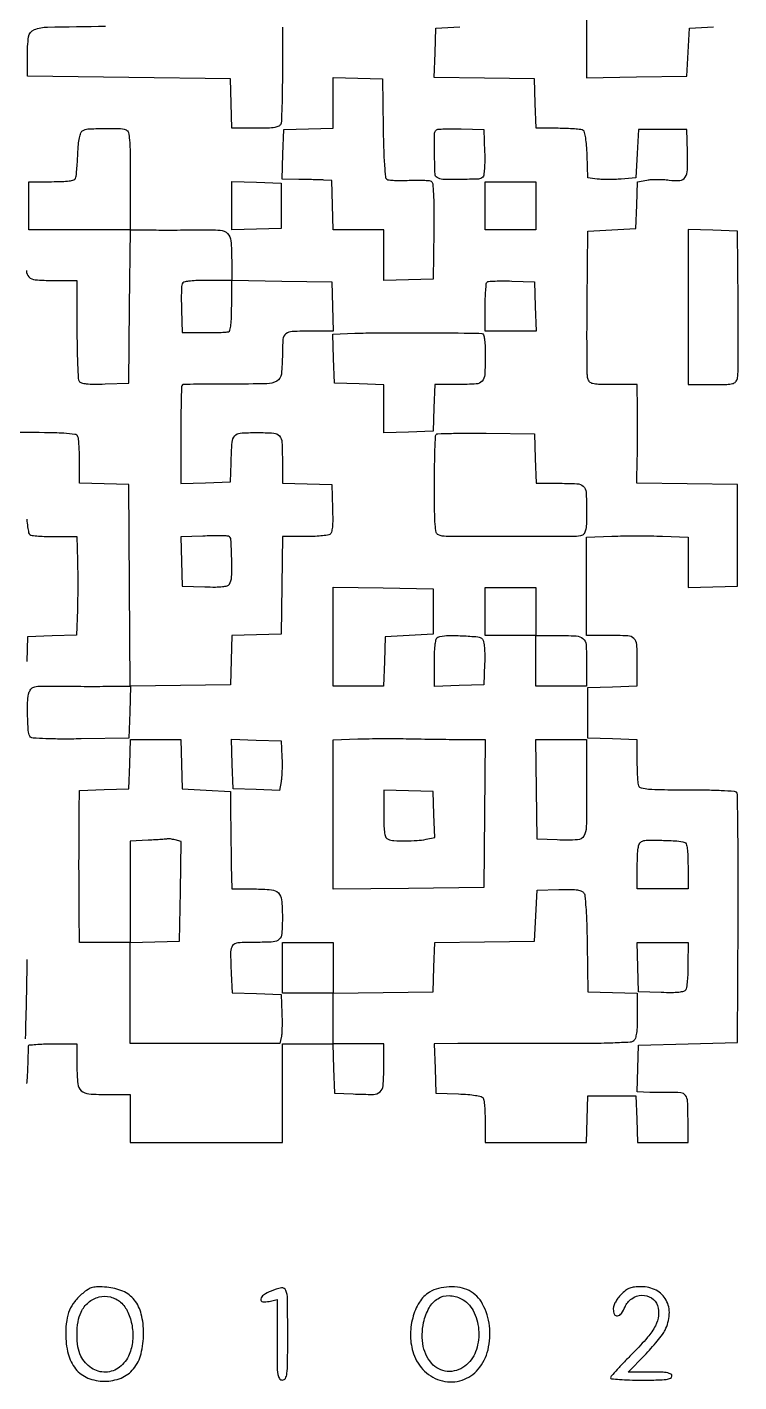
# Model space of a CAD drawing. Extents: x 156 to 936, y 100 to 969.
# Drawn here: x 669 to 936, y 100 to 608 of the extents above; entities that cross this region are included whole.
import ezdxf

# ---------------------------------------------------------------- set-up
doc = ezdxf.new("R2010")
doc.units = 0

msp = doc.modelspace()

# ---------------------------------------------------------------- linework, layer by layer
for points in [[(878.952491, 612.32398, 0.001002), (878.92536, 607.391212, 0.001001), (878.917939, 602.423268, 0.001654), (878.933947, 598.227935), (879, 588.955869), (897.75, 589.227935), (916.5, 589.5), (917, 598.5), (917.5, 607.5), (926.5, 608)], [(669.258594, 212.124677, 0.012981), (669.500394, 214.785938, 0.009084), (669.640337, 217.794377, -0.000597), (669.729093, 220.801236, -0.000864), (669.815246, 223.456786, -0.000435), (669.894248, 225.711162, -0.014526), (669.929293, 226.25, -0.356149), (670.225403, 226.550354, -0.006433), (672.62298, 226.779687, -0.012813), (675.544331, 226.946007, -0.007812), (679, 227), (688, 227), (688, 218.535184, 0.022925), (688.299354, 212.009731, 0.191257), (689.612086, 209.423098, 0.165975), (692.444526, 208.244672, 0.016329), (699.934259, 208), (708, 208), (708, 199), (708, 190), (736.5, 190), (765, 190), (765, 208.5), (765, 227), (774.462474, 227), (783.924948, 227), (784.212474, 217.75), (784.5, 208.5), (791.479083, 208.199088, 0.012322), (799.11956, 208.058134, 0.176722), (801.627338, 208.990719, 0.202101), (802.772817, 211.267676, 0.01682), (803, 218.019052), (803, 227), (793.5, 227), (784, 227), (784, 236.477935), (784, 245.955869), (802.75, 246.227935), (821.5, 246.5), (821.787236, 255.728072), (822.074471, 264.956143), (840.787236, 265.228072), (859.5, 265.5), (860, 275), (860.5, 284.5), (868.596055, 284.787955, -0.009179), (872.494152, 284.854987, -0.028683), (875.111774, 284.701645, -0.042759), (876.866854, 284.343442, -0.148905), (877.822264, 283.714159, -0.148709), (878.340851, 282.478879, -0.007389), (878.729656, 278.043584, -0.009943), (879.039496, 272.178124, -0.004405), (879.226208, 264.426204), (879.5, 246.5), (888.75, 246.212474), (898, 245.924948), (898, 237.584919, -0.009752), (897.924915, 233.735669, -0.025569), (897.676237, 230.984173, -0.033818), (897.271605, 229.075202, -0.151542), (896.655269, 228.128862, -0.160959), (895.276675, 227.588528, -0.004587), (888.866587, 227.29866, -0.007133), (880.117979, 227.108346, -0.002427), (867.405269, 227.074918, 0.000285), (856.077301, 227.093659, 0.000315), (845.115837, 227.098642, 0.000292), (835.753787, 227.091535, 0.001613), (830.712474, 227.068501), (821.924948, 227), (822.212474, 217.75), (822.5, 208.5), (830.968156, 208.206033, -0.010674), (834.539342, 208.005667, -0.020911), (837.36687, 207.666992, -0.02067), (839.466763, 207.236162, -0.192561), (840.202843, 206.706033, -0.110752), (840.505156, 205.866303, -0.009471), (840.748704, 203.57771, -0.012155), (840.92289, 200.806269, -0.009121), (840.984687, 197.75), (841, 190), (859.961067, 190), (878.922134, 190), (879.211067, 198.75), (879.5, 207.5), (888.5, 207.5), (897.5, 207.5), (897.788933, 198.75), (898.077866, 190), (907.538933, 190), (917, 190), (917, 198.980948, 0.011787), (916.849268, 205.374154, 0.144871), (916.055878, 207.654066, 0.220357), (914.278178, 208.658711, 0.031761), (910, 208.731917, -0.010705), (908.718212, 208.69989, -0.0035), (906.827626, 208.706371, -0.003486), (904.727877, 208.742909, -0.003929), (902.711067, 208.807929), (897.922134, 209), (898.211067, 217.75), (898.5, 226.5), (917, 227), (935.5, 227.5), (935.760112, 273.939888, 0.001704), (935.799282, 291.804786, 0.002766), (935.696842, 306.985033, 0.000433), (935.520288, 320.413743, 0.195273), (935.17946, 321.22054, 0.18443), (934.422702, 321.559066, 0.002677), (929.424237, 321.811813, 0.006941), (923.563195, 321.995251, 0.004474), (916.767862, 322.052737, -0.002658), (906.995479, 322.099917, -0.018757), (902.249722, 322.326242, -0.036466), (899.573396, 322.752833, -0.248277), (898.598514, 323.603872, -0.068643), (898.363721, 324.609653, -0.007238), (898.175814, 327.020364, -0.008843), (898.043762, 329.912374, -0.006986), (898, 333.044262), (898, 340.924948), (888.75, 341.212474), (879.5, 341.5), (879.5, 351), (879.5, 360.5), (888.75, 360.787526), (898, 361.075052), (898, 369.930537, 0.014889), (897.79962, 376.658129, 0.195866), (896.745668, 378.860252, 0.174757), (894.397656, 379.829682, 0.011384), (886.918213, 380), (879, 380), (879, 398.43138), (879, 416.86276), (888.5, 417.18138, -0.005281), (892.82474, 417.280715, -0.003101), (898, 417.312811, -0.003101), (903.17526, 417.280715, -0.005281), (907.5, 417.18138), (917, 416.86276), (917, 407.393854), (917, 397.924948), (926.25, 398.212474), (935.5, 398.5), (935.5, 417.5), (935.5, 436.5), (916.691845, 436.772279), (897.88369, 437.044558), (898.005816, 446.272279, 0.00159), (898.048065, 450.474552, 0.000931), (898.073276, 455.506544, 0.000931), (898.079743, 460.540656, 0.001584), (898.063971, 464.75), (898, 474), (889.019052, 474, -0.004718), (883.452651, 474.05252, -0.05329), (881.266935, 474.327943, -0.154152), (880.146391, 474.996168, -0.122466), (879.488111, 476.25, -0.056278), (879.275634, 477.910045, -0.001377), (879.182205, 485.623438, -0.002973), (879.151296, 494.682513, -0.002017), (879.219059, 505), (879.5, 531.5), (888.5, 532), (897.5, 532.5), (897.788377, 541.211887), (898.076754, 549.923773), (901.593145, 550.583452, -0.031225), (903.281131, 550.792154, -0.014495), (905.489293, 550.861949, -0.014296), (907.820209, 550.801377, -0.019331), (909.918717, 550.605171, 0.051794), (913.971406, 550.490088, 0.233661), (915.951001, 551.661144, 0.138524), (916.818988, 554.445191, 0.015475), (916.792008, 561.15308), (916.5, 569.5), (907.5, 569.5), (898.5, 569.5), (898, 560.5), (897.5, 551.5), (892, 551, -0.012595), (889.637841, 550.845125, -0.010071), (887.0875, 550.79375, -0.010209), (884.724488, 550.842002, -0.025271), (883, 551), (879.5, 551.5), (879.206033, 559.968156, 0.010674), (879.005667, 563.539342, 0.020911), (878.666992, 566.36687, 0.02067), (878.236162, 568.466763, 0.192561), (877.706033, 569.202843, 0.112531), (876.855751, 569.505585, 0.008778), (874.441858, 569.748704, 0.011623), (871.521021, 569.922925, 0.008617), (868.287526, 569.984687), (860.075052, 570), (859.787526, 579.25), (859.5, 588.5), (840.712768, 588.772202), (821.925536, 589.044404), (822.212768, 598.272202), (822.5, 607.5), (831.5, 608)], [(765, 607.924948), (765, 590.544262, -0.003251), (764.95595, 583.769836, -0.004749), (764.821697, 577.804502, -0.002404), (764.63576, 572.755113, -0.081377), (764.393011, 571.581787, -0.192061), (763.655249, 570.783328, -0.070053), (762.160133, 570.311792, -0.03465), (759.587052, 570.063076, -0.006773), (754.930537, 570), (746.075052, 570), (745.787526, 579.25), (745.5, 588.5), (707.516369, 589), (669.532738, 589.5), (669.4395, 597, -0.038968), (669.917022, 604.283733, -0.271845), (672.055717, 606.959926, -0.086833), (676.981978, 607.920005, -0.002415), (698.776743, 608.234228)], [(669.057625, 516.674665, 0.185473), (670.037736, 514.296493, 0.18961), (672.347902, 513.213619, 0.015891), (679.067388, 513), (688, 513), (688.015313, 494.75, 0.004181), (688.08053, 487.662785, 0.006279), (688.266784, 481.481605, 0.002855), (688.520772, 476.237055, 0.128512), (688.849883, 475.208654, 0.190691), (689.675579, 474.608404, 0.03736), (691.518036, 474.278743, 0.025891), (694.325344, 474.136581, 0.007874), (698.58457, 474.208654), (707.5, 474.5), (707.765335, 503.25), (708.030671, 532), (689.015335, 532), (670, 532), (670, 541), (670, 550), (678.531385, 550, 0.008713), (682.447597, 550.068248, 0.025803), (685.125261, 550.300297, 0.033961), (686.899827, 550.670996, 0.239378), (687.529194, 551.25, 0.062217), (687.728956, 552.092284, 0.004666), (687.962614, 554.438585, 0.006396), (688.180048, 557.251855, 0.004817), (688.349688, 560.349439, -0.010933), (688.588264, 563.908072, -0.027299), (688.960507, 566.486271, -0.035471), (689.451619, 568.268512, -0.168196), (690.101879, 569.084126, -0.127343), (692.137418, 569.738703, -0.00972), (697.948208, 569.961761, -0.011774), (703.705859, 569.935173, -0.084763), (706.418213, 569.393011, -0.24904), (707.288503, 568.393178, -0.036273), (707.72025, 565.640441, -0.018295), (707.948927, 560.723448, -0.002472), (708, 550.393011), (708, 532), (716.75, 531.906082, 0.002418), (720.762235, 531.882421, 0.001368), (725.62411, 531.890566, 0.001366), (730.526104, 531.925579, 0.002246), (734.672502, 531.985146, -0.019845), (741.735894, 531.838006, -0.184026), (744.470428, 530.602074, -0.178897), (745.730657, 527.841662, -0.018559), (746, 520.587807), (746, 513.044131), (764.75, 512.772065), (783.5, 512.5), (783.787526, 503.25), (784.075052, 494), (776.119313, 494, 0.010444), (768.719167, 493.84541, 0.156416), (766.325651, 492.966032, 0.209257), (765.23415, 490.948089, 0.02082), (765, 485.32727, -0.026078), (764.613108, 477.914432, -0.241575), (762.911847, 475.308428, -0.125668), (759.151396, 474.274388, -0.005504), (745.446917, 474.17418, 0.002075), (738.694201, 474.17111, 0.003348), (732.944576, 474.106126, 0.000635), (727.886896, 474.008665, 0.19358), (727.518128, 473.851461, 0.192358), (727.208533, 473.129934, 0.001029), (727.028454, 465.366447, 0.004305), (726.917483, 456.505476, 0.002756), (726.933947, 446.212474), (727, 436.924948), (736.25, 437.212474), (745.5, 437.5), (745.754332, 444.5, -0.008761), (746.181766, 452.431484, -0.158094), (747.124584, 454.758475, -0.204632), (749.177772, 455.797713, -0.016219), (755.412063, 456, -0.016544), (761.755332, 455.79005, -0.200029), (763.895047, 454.727214, -0.169175), (764.834646, 452.373084, -0.011145), (765, 444.955738), (765, 437.075052), (774.25, 436.787526), (783.5, 436.5), (783.791346, 427.58457, -0.007874), (783.863419, 423.325344, -0.025891), (783.721257, 420.518036, -0.03736), (783.391596, 418.675579, -0.190691), (782.791346, 417.849883, -0.110361), (781.894019, 417.526888, -0.009558), (779.462522, 417.266784, -0.012216), (776.517901, 417.080963, -0.009183), (773.272559, 417.015313), (765.045117, 417), (764.772559, 398.75), (764.5, 380.5), (755.287036, 380.212964), (746.074071, 379.925929), (745.787036, 370.712964), (745.5, 361.5), (726.785947, 361.228067), (708.071895, 360.956134), (707.785947, 351.228067), (707.5, 341.5), (689.573792, 341.226208, -0.004484), (682.216785, 341.179829, -0.008624), (676.32184, 341.297227, -0.004534), (671.595171, 341.515888, -0.18458), (670.671032, 341.928968, -0.180018), (669.85647, 343.708945, -0.010908), (669.55152, 349.666884, -0.015545), (669.561926, 355.562044, -0.077182), (670.175923, 358.808654, -0.109857), (670.987321, 360.103414, -0.145622), (672.199276, 360.770148, -0.052232), (674.461763, 361.018573, -0.004562), (680.247549, 360.994683, 0.001589), (684.460205, 360.952243, 0.000932), (689.502813, 360.92687, 0.000932), (694.546332, 360.920292, 0.001587), (698.762025, 360.936029), (708.02405, 361), (707.762025, 398.75), (707.5, 436.5), (698.25, 436.787526), (689, 437.075052), (689, 444.955738, 0.007082), (688.955612, 448.089223, 0.008933), (688.821697, 450.986123, 0.007357), (688.631047, 453.40135, 0.068336), (688.393011, 454.418213, 0.273), (687.2442, 455.33094, 0.020733), (683.135087, 455.730382, 0.01238), (675.897163, 455.952559, 0.001482), (659.893011, 456)], [(669.232734, 423.535268, 0.018516), (669.532241, 420.678863, 0.015511), (669.920296, 418.451886, 0.198641), (670.3857, 417.765313, 0.117965), (671.186811, 417.474646, 0.008243), (673.585089, 417.241942, 0.011324), (676.485541, 417.074711, 0.00827), (679.712474, 417.015313), (687.924948, 417), (688.212474, 408.02093, -0.005383), (688.300066, 403.898718, -0.00303), (688.322197, 398.893449, -0.003023), (688.283372, 393.840193, -0.004941), (688.18224, 389.557559), (687.86448, 380.073258), (678.68224, 379.786629), (669.5, 379.5), (669.212474, 370.25)], [(669.275333, 258.60896, -0.001745), (669.019194, 244.40451, -0.000417), (668.672169, 228.883759, -0.133379)]]:
    msp.add_lwpolyline(points, format="xyb")
for points in [[(802.773353, 570.044584, 0.003894), (802.959208, 561.821576, 0.010652), (803.259538, 556.016412, 0.007289), (803.633693, 551.754661, 0.232845), (804.173785, 550.892595, 0.117692), (804.955884, 550.634052, 0.010106), (807.073511, 550.496744, 0.012902), (809.637315, 550.448701, 0.009647), (812.462488, 550.523184, -0.009901), (815.289832, 550.596284, -0.013168), (817.860352, 550.54413, -0.010457), (819.983005, 550.400564, -0.116809), (820.781446, 550.135074, -0.23574), (821.344375, 549.2255, -0.010247), (821.616447, 545.382311, -0.011986), (821.76127, 539.858489, -0.003614), (821.71939, 531.459901), (821.5, 513.5), (812.25, 513.212474), (803, 512.924948), (803, 522.462474), (803, 532), (793.537526, 532), (784.075052, 532), (783.787526, 541.25), (783.5, 550.5), (780.5, 550.615291, 0.002217), (778.932096, 550.668585, 0.000658), (776.534289, 550.736286, 0.00066), (773.839714, 550.805258, 0.000712), (771.212474, 550.865291), (764.924948, 551), (765.212474, 560.25), (765.5, 569.5), (774.75, 569.787526), (784, 570.075052), (784, 579.575052), (784, 589.075052), (793.25, 588.787526), (802.5, 588.5)], [(840.792979, 561.092979, -0.011186), (840.83439, 557.770985, -0.016242), (840.710159, 554.841812, -0.01275), (840.471401, 552.470934, -0.166394), (840.087505, 551.687505, -0.189078), (838.479739, 550.985557, -0.007039), (831.754842, 550.825259, -0.008655), (825.135199, 550.875268, -0.132953), (822.966849, 551.520489, -0.2501), (822.212834, 552.816055, -0.005532), (822.019288, 560.297039, -0.006339), (822.003551, 567.706422, -0.196171), (822.702644, 569.369311, -0.179987), (823.290922, 569.638564, -0.007016), (825.709672, 569.781547, -0.011703), (828.626528, 569.84459, -0.007913), (831.952644, 569.785977), (840.5, 569.5)], [(917, 503.037526), (917, 474), (925.980948, 474, 0.004718), (931.547349, 474.05252, 0.05329), (933.733065, 474.327943, 0.154152), (934.853609, 474.996168, 0.122466), (935.511889, 476.25, 0.056278), (935.724366, 477.910045, 0.001377), (935.817795, 485.623438, 0.002973), (935.848704, 494.682513, 0.002017), (935.780941, 505), (935.5, 531.5), (926.25, 531.787526), (917, 532.075052)], [(727.425484, 511.666411, 0.080166), (727.236697, 510.764851, 0.006003), (727.150171, 508.252242, 0.008183), (727.131923, 505.23728, 0.006125), (727.206869, 501.916411), (727.5, 493.5), (735.5, 493.435257, 0.004991), (738.6553, 493.441217, 0.006676), (741.517187, 493.513416, 0.004798), (743.906188, 493.628582, 0.067007), (744.75, 493.792246, 0.253097), (745.339115, 494.425099, 0.031801), (745.705506, 496.327568, 0.024127), (745.934001, 499.234844, 0.007547), (746, 503.606989), (746, 513), (736.968615, 513, 0.007617), (732.629722, 512.933896, 0.027101), (729.860688, 512.698919, 0.040888), (728.107171, 512.305742, 0.229424)], [(859.787526, 503.25), (860.075052, 494), (850.537526, 494), (841, 494), (841, 502.833333, -0.007416), (841.050964, 506.269043, -0.010972), (841.206402, 509.278277, -0.006396), (841.422807, 511.77838, -0.173269), (841.702644, 512.369311, -0.179987), (842.290922, 512.638564, -0.007016), (844.709672, 512.781547, -0.011703), (847.626528, 512.84459, -0.007913), (850.952644, 512.785977), (859.5, 512.5)], [(839.75, 493.102248, -0.295755), (840.333902, 492.652128, -0.046118), (840.707306, 491.16985, -0.029883), (840.935152, 488.775146, -0.008778), (841, 485.081787, -0.011383), (840.829699, 477.602433, -0.17474), (839.860357, 475.254392, -0.19588), (837.658416, 474.200408, -0.014894), (830.931944, 474), (822.077866, 474), (821.788933, 465.25), (821.5, 456.5), (812.25, 456.212474), (803, 455.924948), (803, 464.924948), (803, 473.924948), (793.75, 474.212474), (784.5, 474.5), (784.213017, 483.70896), (783.926035, 492.91792), (792.213017, 493.20896, -0.008279), (800.218851, 493.357467, -0.001059), (817.421384, 493.355273, -0.000614), (835.331445, 493.293067, -0.019231)], [(859.787526, 446.25), (860.075052, 437), (867.955738, 437, -0.011418), (875.40115, 436.829959, -0.17427), (877.745614, 435.864219, -0.196125), (878.798772, 433.670847, -0.015079), (879, 427, -0.006814), (878.936878, 422.36837, -0.03518), (878.68728, 419.818783, -0.071666), (878.211929, 418.339944, -0.189806), (877.407029, 417.602697, -0.091364), (874.507639, 417.06255, -0.0007), (850.444501, 417.048989, -0.000703), (826.386562, 417.10293, -0.090939), (823.475427, 417.647803, -0.258879), (822.676685, 418.60044, -0.028199), (822.278003, 421.541549, -0.016889), (822.053258, 426.579994, -0.002701), (822, 436.440322, -0.00333), (822.04685, 443.47374, -0.005263), (822.190675, 449.503353, -0.001559), (822.386203, 454.715822, -0.188378), (822.649107, 455.315773, -0.191484), (823.248868, 455.57432, -0.001602), (828.424676, 455.705926, -0.005369), (834.413768, 455.774691, -0.003396), (841.399107, 455.73244), (859.5, 455.5)], [(735.213017, 417.20896), (726.926035, 416.91792), (727.213017, 407.70896), (727.5, 398.5), (735.914347, 398.206902, 0.008519), (739.914541, 398.135766, 0.027159), (742.5815, 398.278749, 0.039341), (744.340297, 398.610638, 0.187221), (745.149034, 399.206902, 0.134694), (745.977631, 401.908933, 0.013006), (746.003716, 408.835248, 0.008847), (745.720172, 415.93124, 0.318944), (744.75, 417.143011, 0.063697), (743.903618, 417.271764, 0.004207), (741.432886, 417.309642, 0.006035), (738.478308, 417.294414, 0.004471)], [(860, 389), (860, 380), (867.25, 379.986345, -0.010923), (875.151408, 379.798822, -0.167696), (877.648785, 378.807493, -0.201044), (878.776378, 376.553316, -0.016759), (879, 369.883369), (879, 361), (869.5, 361), (860, 361), (860, 370.5), (860, 380), (850.5, 380), (841, 380), (841, 389), (841, 398), (850.5, 398), (860, 398)], [(839.935416, 378.577819, -0.1281), (840.410087, 377.564064, -0.022604), (840.701371, 375.46517, -0.020925), (840.841596, 372.710212, -0.011611), (840.793771, 369.344796), (840.5, 361.5), (831.25, 361.212474), (822, 360.924948), (822, 369.879141, -0.008127), (822.067237, 374.015767, -0.024891), (822.297654, 376.80991, -0.032693), (822.66629, 378.652925, -0.244095), (823.25, 379.290142, -0.081192), (826.528984, 379.915115, -0.017246), (832.360741, 379.86743, -0.012095), (838.232423, 379.474302, -0.199337)], [(727.212474, 331.75), (727.5, 322.5), (736.5, 322), (745.5, 321.5), (745.602858, 312, 0.000442), (745.652897, 307.727315, 0.000276), (745.718724, 302.720312, 0.000277), (745.789069, 297.784507, 0.000503), (745.852858, 293.75), (746, 285), (754.464816, 285, -0.021044), (760.894974, 284.729252, -0.174873), (763.505019, 283.530946, -0.178335), (764.721593, 280.954711, -0.02206), (765, 274.647529, -0.015256), (764.806277, 268.299762, -0.188223), (763.809562, 266.144194, -0.179632), (761.594773, 265.181261, -0.013663), (754.962562, 265, 0.014114), (748.337981, 264.812958, 0.216282), (746.360296, 263.77717, 0.170401), (745.589099, 261.486703, 0.008155), (745.827728, 253.286497), (746.155455, 246.072994), (755.327728, 245.786497), (764.5, 245.5), (764.800912, 238.520917, -0.00839), (764.875481, 235.68726, -0.009256), (764.850839, 232.94412, -0.008738), (764.745622, 230.606071, -0.045897), (764.548318, 229.336491), (763.994812, 227.131148), (735.997406, 227.131148), (708, 227.131148), (708, 246.065574), (708, 265), (698.5, 265), (689, 265), (688.8802, 275.75, -0.001712), (688.808531, 285.033268, -0.001247), (688.789931, 295.354538, -0.001251), (688.822716, 305.616048, -0.001793), (688.907169, 314.712474), (689, 321.924948), (698.25, 322.212474), (707.5, 322.5), (707.787526, 331.75), (708.075052, 341), (717.5, 341), (726.924948, 341)], [(764.810818, 334.5, -0.011303), (764.884835, 331.961733, -0.009776), (764.850179, 329.296601, -0.009883), (764.72375, 326.882321, -0.028085), (764.508344, 325.211832), (763.895053, 321.923665), (755.197527, 322.211832), (746.5, 322.5), (746.211971, 331.788029), (745.923942, 341.076058), (755.211971, 340.788029), (764.5, 340.5)], [(831.765819, 341.037566), (841.031637, 341), (840.765819, 313.25), (840.5, 285.5), (812.25, 285.234427), (784, 284.968853), (784, 312.946901), (784, 340.924948), (793.25, 341.212474, -0.004375), (797.512192, 341.307635, -0.002418), (802.720312, 341.353137, -0.00241), (807.999657, 341.348281, -0.003875), (812.5, 341.287566, 0.001274), (817.00143, 341.203418, 0.000792), (822.284334, 341.126499, 0.000794), (827.497552, 341.067131, 0.001436)], [(879, 322.567388, -0.00387), (878.888566, 308.170891, -0.126814), (877.97558, 304.843071, -0.256519), (875.62213, 303.404865, -0.020054), (868, 303.357359), (860.5, 303.611488), (860.227935, 322.305744), (859.955869, 341), (869.477935, 341), (879, 341)], [(803, 313.144515, 0.006687), (803.062877, 308.443624, 0.034414), (803.311272, 305.851928, 0.069706), (803.782488, 304.347501, 0.192751), (804.581787, 303.606989, 0.078039), (806.798187, 303.133083, 0.014165), (811.014952, 303.021077, 0.0162), (815.448713, 303.172638, 0.032719), (818.912002, 303.6324), (822.074004, 304.264801), (821.787002, 312.8824), (821.5, 321.5), (812.25, 321.787526), (803, 322.075052)], [(714.75, 303.25845), (708, 302.90862), (708, 283.916784), (708, 264.924948), (717.25, 265.212474), (726.5, 265.5), (726.771616, 284.127716), (727.043231, 302.755432), (724.771616, 303.364061, 0.011973), (723.865163, 303.583806, 0.015309), (723.020412, 303.740383, 0.013222), (722.314506, 303.829954, 0.112781), (722, 303.790485, -0.067782), (721.620771, 303.708029, -0.001372), (719.664062, 303.55904, -0.003215), (717.372875, 303.40571, -0.002153)], [(915.75, 302.46593, -0.249809), (916.331219, 301.865574, -0.035165), (916.701557, 300.122117, -0.026179), (916.932531, 297.463472, -0.008579), (917, 293.531385), (917, 285), (907.5, 285), (898, 285), (898, 293.45031, -0.008054), (898.068508, 297.703288, -0.032272), (898.319777, 300.292701, -0.055853), (898.771333, 301.906416, -0.170668), (899.512259, 302.746922, -0.124895), (901.368821, 303.244192, -0.007625), (907.154622, 303.232316, -0.0106), (912.838393, 303.013366, -0.063157)], [(916.984687, 256.75, -0.00917), (916.918959, 253.495888, -0.012203), (916.732898, 250.54359, -0.00954), (916.472467, 248.105717, -0.110402), (916.149034, 247.206902, -0.187221), (915.340297, 246.610638, -0.039341), (913.5815, 246.278749, -0.027159), (910.914541, 246.135766, -0.008519), (906.914347, 246.206902), (898.5, 246.5), (898.212474, 255.75), (897.924948, 265), (907.462474, 265), (917, 265)], [(690.166267, 133.48645, 0.047864), (687.170145, 130.43125, 0.070272), (685.239701, 127.208343, 0.064576), (684.176824, 123.373552, 0.033922), (683.812463, 118.431117, 0.062433), (684.720206, 110.834931, 0.110083), (687.528848, 105.207461, 0.12591), (692.146623, 101.783029, 0.097201), (698.320188, 100.571429, 0.096365), (704.554185, 101.784167, 0.126127), (709.20882, 105.215148, 0.110081), (712.050264, 110.873383, 0.061605), (713, 118.552355, 0.059573), (712.140898, 125.737263, 0.10979), (709.557589, 130.994684, 0.122057), (705.216, 134.312092, 0.084537), (699.188488, 135.792747, 0.01544), (695.824567, 135.931854, 0.065271), (693.825682, 135.691019, 0.080888), (692.174046, 134.969846, 0.031609)], [(704.388016, 130.172089, -0.105588), (707.100277, 126.495419, -0.065658), (708.659739, 121.345885, -0.062979), (708.869053, 115.712235, -0.076932), (707.605633, 110.598574, -0.12834), (703.997655, 105.862983, -0.159333), (698.819124, 103.981836, -0.15784), (693.492715, 105.517324, -0.1256), (689.494289, 110.011044, -0.082621), (688.390934, 113.427455, -0.03806), (688.056334, 118.103552, -0.03799), (688.439545, 122.848135, -0.071755), (689.570985, 126.508347, -0.106544), (692.349772, 130.123338, -0.115701), (696.294499, 132.140944, -0.120534), (700.595958, 132.15167, -0.122458)], [(760.75, 134.341518, 0.047974), (757.975682, 132.865086, 0.200903), (756.947052, 131.326592, 0.435956), (757.632714, 130.385036, 0.084036), (760, 130.5), (763, 131.158911), (763, 116.079455, 0.002207), (763.042022, 106.557237, 0.030768), (763.283158, 103.134932, 0.11903), (763.881934, 101.585666, 0.246054), (765, 101, 0.267644), (766.131287, 101.652291, 0.103099), (766.721429, 103.4375, 0.026629), (766.959338, 107.362042, 0.001825), (767, 118.5, 0.002866), (766.925408, 131.514157, 0.091333), (766.31474, 134.628539, 0.3606), (764.689381, 135.522478, 0.051007)], [(820.191858, 133.975602, 0.118612), (816.342956, 130.140278, 0.073735), (813.825649, 124.249463, 0.068894), (813.010505, 117.435785, 0.076157), (814.136065, 110.899223, 0.122754), (818.317302, 104.330139, 0.131667), (824.992096, 100.702256, 0.138134), (832.33732, 100.985216, 0.140477), (838.400004, 105.063531, 0.116925), (842.060025, 112.327817, 0.087822), (842.587165, 121.293917, 0.092607), (840.04614, 129.474809, 0.153105), (834.953117, 134.524244, 0.076307), (831.569236, 135.664173, 0.052488), (827.523936, 135.938581, 0.05242), (823.503183, 135.3642, 0.07536)], [(832.032733, 131.483073, -0.154872), (836.498927, 127.024423, -0.099839), (838.535804, 119.938904, -0.096715), (837.690312, 112.416484, -0.134685), (834.038128, 106.75, -0.179099), (827.648584, 104.226911, -0.202572), (821.554857, 106.647351, -0.150972), (817.817369, 113.599297, -0.103813), (817.937015, 122.609157, -0.072086), (820.004991, 128.035864, -0.12589), (823.295082, 131.50809, -0.147455), (827.453452, 132.65476, -0.113867)], [(891.923077, 133.076923, 0.03585), (890.75283, 131.725653, 0.038408), (889.817164, 130.250616, 0.041776), (889.200166, 128.811386, 0.080548), (889, 127.576923, 0.110646), (889.435608, 125.632549, 0.341191), (890.559777, 125.05812, 0.192343), (892.051828, 126.004537, 0.057491), (893.393844, 128.400177, -0.143135), (895.900921, 131.499714, -0.141944), (899.690909, 132.773945, -0.154981), (903.332498, 131.78497, -0.17443), (905.527257, 128.914122, -0.102035), (905.92201, 125.130841, -0.093963), (904.815083, 121.377329, -0.059956), (901.877269, 117.026605, -0.017929), (896.414533, 111.15739, 0.004837), (893.189515, 107.869358, 0.007461), (890.471769, 104.958644, 0.00308), (888.213584, 102.435535, 0.182974), (888, 101.871429, 0.385925), (888.317195, 101.521681, 0.005477), (891.378125, 101.255982, 0.011803), (895.090552, 101.062664, 0.007105), (899.5, 101, 0.004301), (905.719975, 101.053509, 0.028132), (908.833333, 101.282609, 0.065619), (910.479566, 101.72187, 0.303591), (911, 102.5, 0.262094), (910.578319, 103.249187, 0.091507), (909.379815, 103.704386, 0.038404), (907.098351, 103.94183, 0.006733), (902.778888, 104), (894.557777, 104), (900.673964, 110.25, 0.011141), (903.133147, 112.877628, 0.011246), (905.464968, 115.604162, 0.011107), (907.387536, 118.066993, 0.043971), (908.395075, 119.70034, 0.100962), (910.000457, 125.649018, 0.141407), (908.813477, 130.992135, 0.150457), (905.050704, 134.65959, 0.119032), (899.5, 136, 0.026196), (896.970379, 135.867376, 0.065954), (895.180131, 135.43595, 0.070691), (893.637613, 134.574462, 0.03374)]]:
    msp.add_lwpolyline(points, format="xyb", close=True)
for points in [[(764.5, 541), (764.5, 532.5), (755.25, 532.212474), (746, 531.924948), (746, 541), (746, 550.075052), (755.25, 549.787526), (764.5, 549.5)], [(860, 541), (860, 532), (850.5, 532), (841, 532), (841, 541), (841, 550), (850.5, 550), (860, 550)], [(821.5, 389), (821.5, 380.5), (812.5, 380), (803.5, 379.5), (803.212474, 370.25), (802.924948, 361), (793.462474, 361), (784, 361), (784, 379.522065), (784, 398.044131), (802.75, 397.772065), (821.5, 397.5)], [(784, 255.5), (784, 246), (774.5, 246), (765, 246), (765, 255.5), (765, 265), (774.5, 265), (784, 265)]]:
    msp.add_lwpolyline(points, close=True)

doc.saveas('drawing.dxf')
